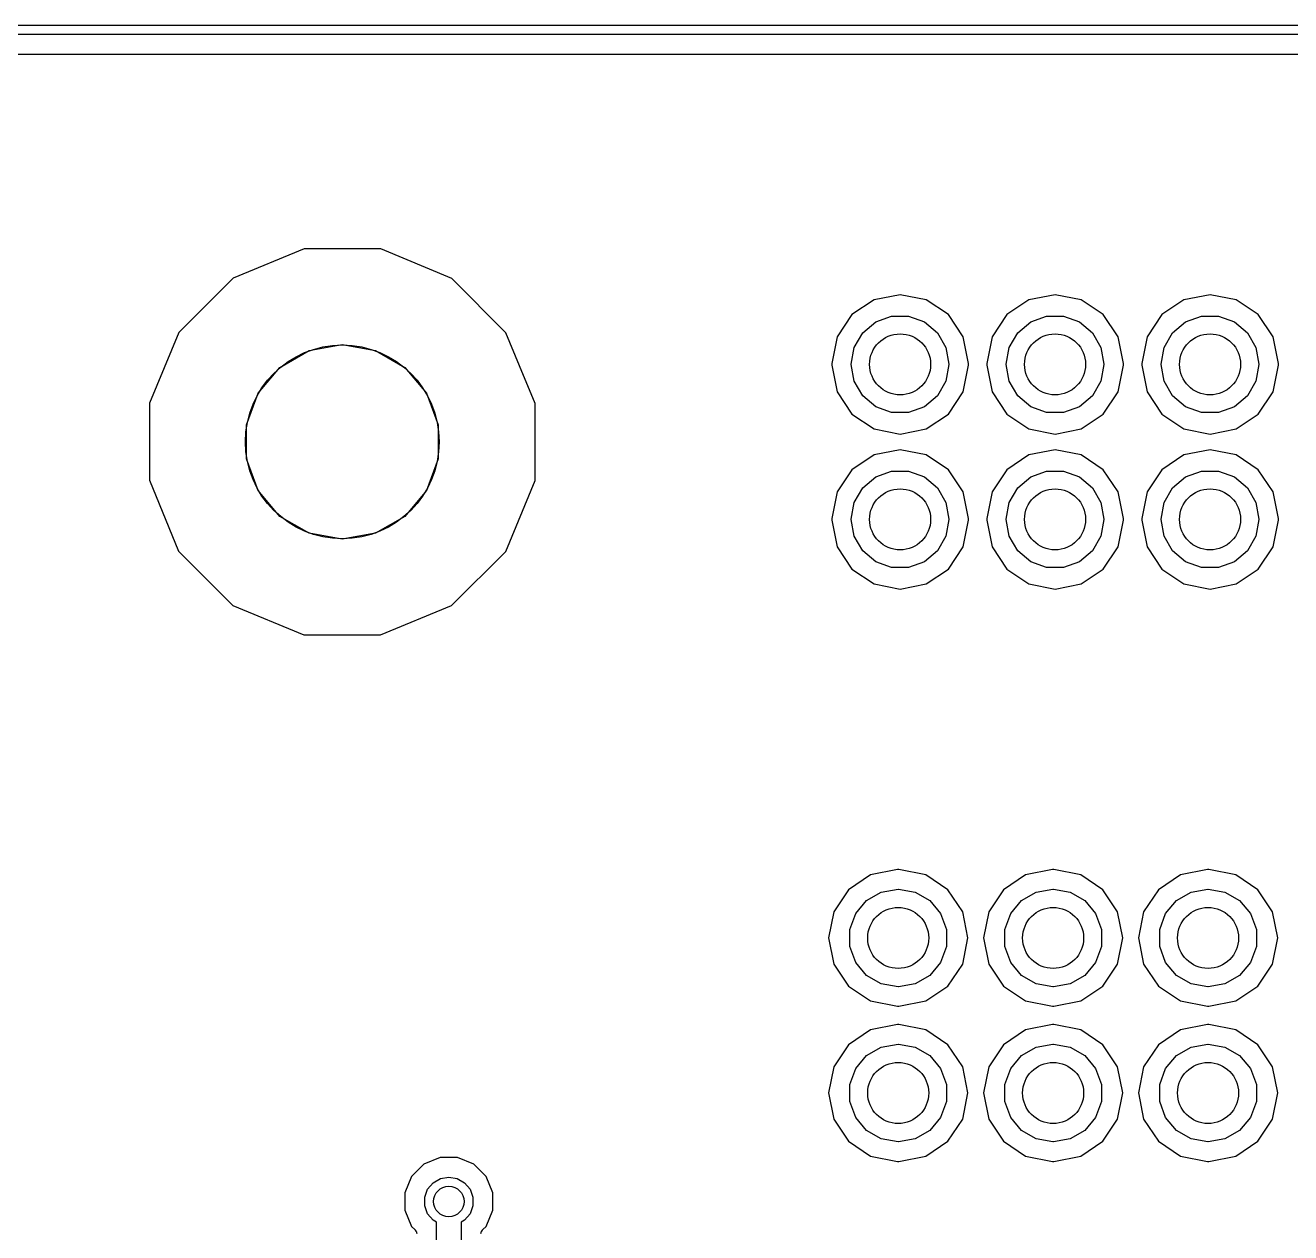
# Model space of a CAD drawing. Extents: x 25 to 125, y -125 to -25.
# Drawn here: x 48.43 to 69.17, y -44.71 to -24.93 of the extents above; entities that cross this region are included whole.
import ezdxf

# ---------------------------------------------------------------- set-up
doc = ezdxf.new("R2010")
doc.units = 0
doc.header["$MEASUREMENT"] = 0
doc.layers.add('BLACK', color=7, linetype='CONTINUOUS')

msp = doc.modelspace()

# ---------------------------------------------------------------- linework, layer by layer
at = {"layer": 'Black'}
for p, q in [((25, -24.925), (125, -24.925)), ((124.925, -25.075), (25.075, -25.075)), ((25.527, -25.4), (124.333, -25.4)), ((52.9995, -28.5872), (51.8368, -29.0676)), ((54.2575, -28.5882), (52.9995, -28.5872)), ((55.4194, -29.0707), (54.2575, -28.5882)), ((51.8368, -29.0676), (50.9464, -29.9564)), ((56.3082, -29.961), (55.4194, -29.0707)), ((62.3421, -29.4231), (61.9795, -29.6654)), ((62.7697, -29.3381), (62.3421, -29.4231)), ((63.1974, -29.4231), (62.7697, -29.3381)), ((63.56, -29.6654), (63.1974, -29.4231)), ((64.8821, -29.4231), (64.5195, -29.6654)), ((65.3097, -29.3381), (64.8821, -29.4231)), ((65.7374, -29.4231), (65.3097, -29.3381)), ((66.0999, -29.6654), (65.7374, -29.4231)), ((67.4221, -29.4231), (67.0596, -29.6654)), ((67.8498, -29.3381), (67.4221, -29.4231)), ((68.2774, -29.4231), (67.8498, -29.3381)), ((68.6399, -29.6654), (68.2774, -29.4231)), ((61.9795, -29.6654), (61.7373, -30.0279)), ((62.1569, -29.9627), (62.3697, -29.7841)), ((62.3697, -29.7841), (62.6308, -29.6891)), ((62.6308, -29.6891), (62.9087, -29.6891)), ((62.9087, -29.6891), (63.1698, -29.7841)), ((63.1698, -29.7841), (63.3826, -29.9627)), ((63.8022, -30.0279), (63.56, -29.6654)), ((64.5195, -29.6654), (64.2773, -30.0279)), ((64.6969, -29.9627), (64.9098, -29.7841)), ((64.9098, -29.7841), (65.1708, -29.6891)), ((65.1708, -29.6891), (65.4487, -29.6891)), ((65.4487, -29.6891), (65.7097, -29.7841)), ((65.7097, -29.7841), (65.9226, -29.9627)), ((66.3422, -30.0279), (66.0999, -29.6654)), ((67.0596, -29.6654), (66.8173, -30.0279)), ((67.2369, -29.9627), (67.4497, -29.7841)), ((67.4497, -29.7841), (67.7108, -29.6891)), ((67.7108, -29.6891), (67.9887, -29.6891)), ((67.9887, -29.6891), (68.2497, -29.7841)), ((68.2497, -29.7841), (68.4626, -29.9627)), ((68.8822, -30.0279), (68.6399, -29.6654)), ((50.9464, -29.9564), (50.464, -31.1182)), ((56.5326, -30.5041), (56.3082, -29.961)), ((61.7373, -30.0279), (61.6497, -30.4681)), ((62.018, -30.2033), (62.1569, -29.9627)), ((63.3826, -29.9627), (63.5215, -30.2033)), ((63.8897, -30.4681), (63.8022, -30.0279)), ((64.2773, -30.0279), (64.1898, -30.4681)), ((64.558, -30.2033), (64.6969, -29.9627)), ((65.9226, -29.9627), (66.0615, -30.2033)), ((66.4297, -30.4681), (66.3422, -30.0279)), ((66.8173, -30.0279), (66.7297, -30.4681)), ((67.098, -30.2033), (67.2369, -29.9627)), ((68.4626, -29.9627), (68.6015, -30.2033)), ((68.9697, -30.4681), (68.8822, -30.0279)), ((52.6014, -30.5293), (53.0807, -30.2525)), ((53.0807, -30.2525), (53.6257, -30.1564)), ((53.6257, -30.1564), (54.1708, -30.2525)), ((54.1708, -30.2525), (54.6501, -30.5293)), ((61.9697, -30.4769), (62.018, -30.2033)), ((63.5215, -30.2033), (63.5697, -30.4769)), ((64.5097, -30.4769), (64.558, -30.2033)), ((66.0615, -30.2033), (66.1097, -30.4769)), ((67.0498, -30.4769), (67.098, -30.2033)), ((68.6015, -30.2033), (68.6497, -30.4769)), ((61.6497, -30.4681), (61.6497, -30.4919)), ((61.9697, -30.4831), (61.9697, -30.4769)), ((62.018, -30.7567), (61.9697, -30.4831)), ((63.5697, -30.4831), (63.5215, -30.7567)), ((63.5697, -30.4769), (63.5697, -30.4831)), ((63.8897, -30.4919), (63.8897, -30.4681)), ((64.1898, -30.4681), (64.1898, -30.4919)), ((64.5097, -30.4831), (64.5097, -30.4769)), ((64.558, -30.7567), (64.5097, -30.4831)), ((66.1097, -30.4831), (66.0615, -30.7567)), ((66.1097, -30.4769), (66.1097, -30.4831)), ((66.4297, -30.4919), (66.4297, -30.4681)), ((66.7297, -30.4681), (66.7297, -30.4919)), ((67.0498, -30.4831), (67.0498, -30.4769)), ((67.098, -30.7567), (67.0498, -30.4831)), ((68.6497, -30.4831), (68.6015, -30.7567)), ((68.6497, -30.4769), (68.6497, -30.4831)), ((68.9697, -30.4919), (68.9697, -30.4681)), ((52.2457, -30.9532), (52.6014, -30.5293)), ((54.6501, -30.5293), (55.0058, -30.9532)), ((56.7886, -31.1237), (56.5326, -30.5041)), ((61.6497, -30.4919), (61.7373, -30.9321)), ((63.8022, -30.9321), (63.8897, -30.4919)), ((64.1898, -30.4919), (64.2773, -30.9321)), ((66.3422, -30.9321), (66.4297, -30.4919)), ((66.7297, -30.4919), (66.8173, -30.9321)), ((68.8822, -30.9321), (68.9697, -30.4919)), ((62.1569, -30.9973), (62.018, -30.7567)), ((63.5215, -30.7567), (63.3826, -30.9973)), ((64.6969, -30.9973), (64.558, -30.7567)), ((66.0615, -30.7567), (65.9226, -30.9973)), ((67.2369, -30.9973), (67.098, -30.7567)), ((68.6015, -30.7567), (68.4626, -30.9973)), ((52.0564, -31.4733), (52.2457, -30.9532)), ((55.0058, -30.9532), (55.1951, -31.4733)), ((61.7373, -30.9321), (61.9795, -31.2946)), ((62.3697, -31.1759), (62.1569, -30.9973)), ((63.3826, -30.9973), (63.1698, -31.1759)), ((63.56, -31.2946), (63.8022, -30.9321)), ((64.2773, -30.9321), (64.5195, -31.2946)), ((64.9098, -31.1759), (64.6969, -30.9973)), ((65.9226, -30.9973), (65.7097, -31.1759)), ((66.0999, -31.2946), (66.3422, -30.9321)), ((66.8173, -30.9321), (67.0596, -31.2946)), ((67.4497, -31.1759), (67.2369, -30.9973)), ((68.4626, -30.9973), (68.2497, -31.1759)), ((68.6399, -31.2946), (68.8822, -30.9321)), ((50.464, -31.1182), (50.4629, -32.3763)), ((56.7875, -32.3818), (56.7886, -31.1237)), ((61.9795, -31.2946), (62.3421, -31.5369)), ((62.6308, -31.2709), (62.3697, -31.1759)), ((62.9087, -31.2709), (62.6308, -31.2709)), ((63.1698, -31.1759), (62.9087, -31.2709)), ((63.1974, -31.5369), (63.56, -31.2946)), ((64.5195, -31.2946), (64.8821, -31.5369)), ((65.1708, -31.2709), (64.9098, -31.1759)), ((65.4487, -31.2709), (65.1708, -31.2709)), ((65.7097, -31.1759), (65.4487, -31.2709)), ((65.7374, -31.5369), (66.0999, -31.2946)), ((67.0596, -31.2946), (67.4221, -31.5369)), ((67.7108, -31.2709), (67.4497, -31.1759)), ((67.9887, -31.2709), (67.7108, -31.2709)), ((68.2497, -31.1759), (67.9887, -31.2709)), ((68.2774, -31.5369), (68.6399, -31.2946)), ((52.0564, -32.0267), (52.0564, -31.4733)), ((55.1951, -31.4733), (55.1951, -32.0267)), ((62.3421, -31.5369), (62.7697, -31.6219)), ((62.7697, -31.6219), (63.1974, -31.5369)), ((64.8821, -31.5369), (65.3097, -31.6219)), ((65.3097, -31.6219), (65.7374, -31.5369)), ((67.4221, -31.5369), (67.8498, -31.6219)), ((67.8498, -31.6219), (68.2774, -31.5369)), ((62.7697, -31.8781), (62.3421, -31.9631)), ((63.1974, -31.9631), (62.7697, -31.8781)), ((65.3097, -31.8781), (64.8821, -31.9631)), ((65.7374, -31.9631), (65.3097, -31.8781)), ((67.8498, -31.8781), (67.4221, -31.9631)), ((68.2774, -31.9631), (67.8498, -31.8781)), ((52.2457, -32.5468), (52.0564, -32.0267)), ((55.1951, -32.0267), (55.0058, -32.5468)), ((62.3421, -31.9631), (61.9795, -32.2054)), ((63.56, -32.2054), (63.1974, -31.9631)), ((64.8821, -31.9631), (64.5195, -32.2054)), ((66.0999, -32.2054), (65.7374, -31.9631)), ((67.4221, -31.9631), (67.0596, -32.2054)), ((68.6399, -32.2054), (68.2774, -31.9631)), ((61.9795, -32.2054), (61.7373, -32.5679)), ((62.1569, -32.5027), (62.3697, -32.3241)), ((62.3697, -32.3241), (62.6308, -32.2291)), ((62.6308, -32.2291), (62.9087, -32.2291)), ((62.9087, -32.2291), (63.1698, -32.3241)), ((63.1698, -32.3241), (63.3826, -32.5027)), ((63.8022, -32.5679), (63.56, -32.2054)), ((64.5195, -32.2054), (64.2773, -32.5679)), ((64.6969, -32.5027), (64.9098, -32.3241)), ((64.9098, -32.3241), (65.1708, -32.2291)), ((65.1708, -32.2291), (65.4487, -32.2291)), ((65.4487, -32.2291), (65.7097, -32.3241)), ((65.7097, -32.3241), (65.9226, -32.5027)), ((66.3422, -32.5679), (66.0999, -32.2054)), ((67.0596, -32.2054), (66.8173, -32.5679)), ((67.2369, -32.5027), (67.4497, -32.3241)), ((67.4497, -32.3241), (67.7108, -32.2291)), ((67.7108, -32.2291), (67.9887, -32.2291)), ((67.9887, -32.2291), (68.2497, -32.3241)), ((68.2497, -32.3241), (68.4626, -32.5027)), ((68.8822, -32.5679), (68.6399, -32.2054)), ((50.4629, -32.3763), (50.9433, -33.539)), ((52.6014, -32.9707), (52.2457, -32.5468)), ((55.0058, -32.5468), (54.6501, -32.9707)), ((56.3051, -33.5436), (56.7875, -32.3818)), ((62.018, -32.7433), (62.1569, -32.5027)), ((63.3826, -32.5027), (63.5215, -32.7433)), ((64.558, -32.7433), (64.6969, -32.5027)), ((65.9226, -32.5027), (66.0615, -32.7433)), ((67.098, -32.7433), (67.2369, -32.5027)), ((68.4626, -32.5027), (68.6015, -32.7433)), ((61.7373, -32.5679), (61.6497, -33.0081)), ((61.9697, -33.0169), (62.018, -32.7433)), ((63.5215, -32.7433), (63.5697, -33.0169)), ((63.8897, -33.0081), (63.8022, -32.5679)), ((64.2773, -32.5679), (64.1898, -33.0081)), ((64.5097, -33.0169), (64.558, -32.7433)), ((66.0615, -32.7433), (66.1097, -33.0169)), ((66.4297, -33.0081), (66.3422, -32.5679)), ((66.8173, -32.5679), (66.7297, -33.0081)), ((67.0498, -33.0169), (67.098, -32.7433)), ((68.6015, -32.7433), (68.6497, -33.0169)), ((68.9697, -33.0081), (68.8822, -32.5679)), ((53.0807, -33.2475), (52.6014, -32.9707)), ((54.6501, -32.9707), (54.1708, -33.2475)), ((61.6497, -33.0081), (61.6497, -33.0319)), ((61.6497, -33.0319), (61.7373, -33.4721)), ((61.9697, -33.0231), (61.9697, -33.0169)), ((62.018, -33.2967), (61.9697, -33.0231)), ((63.5697, -33.0231), (63.5215, -33.2967)), ((63.5697, -33.0169), (63.5697, -33.0231)), ((63.8022, -33.4721), (63.8897, -33.0319)), ((63.8897, -33.0319), (63.8897, -33.0081)), ((64.1898, -33.0081), (64.1898, -33.0319)), ((64.1898, -33.0319), (64.2773, -33.4721)), ((64.5097, -33.0231), (64.5097, -33.0169)), ((64.558, -33.2967), (64.5097, -33.0231)), ((66.1097, -33.0231), (66.0615, -33.2967)), ((66.1097, -33.0169), (66.1097, -33.0231)), ((66.3422, -33.4721), (66.4297, -33.0319)), ((66.4297, -33.0319), (66.4297, -33.0081)), ((66.7297, -33.0081), (66.7297, -33.0319)), ((66.7297, -33.0319), (66.8173, -33.4721)), ((67.0498, -33.0231), (67.0498, -33.0169)), ((67.098, -33.2967), (67.0498, -33.0231)), ((68.6497, -33.0231), (68.6015, -33.2967)), ((68.6497, -33.0169), (68.6497, -33.0231)), ((68.8822, -33.4721), (68.9697, -33.0319)), ((68.9697, -33.0319), (68.9697, -33.0081)), ((53.6257, -33.3436), (53.0807, -33.2475)), ((54.1708, -33.2475), (53.6257, -33.3436)), ((62.1569, -33.5373), (62.018, -33.2967)), ((63.5215, -33.2967), (63.3826, -33.5373)), ((64.6969, -33.5373), (64.558, -33.2967)), ((66.0615, -33.2967), (65.9226, -33.5373)), ((67.2369, -33.5373), (67.098, -33.2967)), ((68.6015, -33.2967), (68.4626, -33.5373)), ((50.9433, -33.539), (51.8321, -34.4293)), ((55.4147, -34.4324), (56.3051, -33.5436)), ((61.7373, -33.4721), (61.9795, -33.8346)), ((62.3697, -33.7159), (62.1569, -33.5373)), ((63.3826, -33.5373), (63.1698, -33.7159)), ((63.56, -33.8346), (63.8022, -33.4721)), ((64.2773, -33.4721), (64.5195, -33.8346)), ((64.9098, -33.7159), (64.6969, -33.5373)), ((65.9226, -33.5373), (65.7097, -33.7159)), ((66.0999, -33.8346), (66.3422, -33.4721)), ((66.8173, -33.4721), (67.0596, -33.8346)), ((67.4497, -33.7159), (67.2369, -33.5373)), ((68.4626, -33.5373), (68.2497, -33.7159)), ((68.6399, -33.8346), (68.8822, -33.4721)), ((62.6308, -33.8109), (62.3697, -33.7159)), ((63.1698, -33.7159), (62.9087, -33.8109)), ((65.1708, -33.8109), (64.9098, -33.7159)), ((65.7097, -33.7159), (65.4487, -33.8109)), ((67.7108, -33.8109), (67.4497, -33.7159)), ((68.2497, -33.7159), (67.9887, -33.8109)), ((61.9795, -33.8346), (62.3421, -34.0769)), ((62.9087, -33.8109), (62.6308, -33.8109)), ((63.1974, -34.0769), (63.56, -33.8346)), ((64.5195, -33.8346), (64.8821, -34.0769)), ((65.4487, -33.8109), (65.1708, -33.8109)), ((65.7374, -34.0769), (66.0999, -33.8346)), ((67.0596, -33.8346), (67.4221, -34.0769)), ((67.9887, -33.8109), (67.7108, -33.8109)), ((68.2774, -34.0769), (68.6399, -33.8346)), ((62.3421, -34.0769), (62.7697, -34.1619)), ((62.7697, -34.1619), (63.1974, -34.0769)), ((64.8821, -34.0769), (65.3097, -34.1619)), ((65.3097, -34.1619), (65.7374, -34.0769)), ((67.4221, -34.0769), (67.8498, -34.1619)), ((67.8498, -34.1619), (68.2774, -34.0769)), ((51.8321, -34.4293), (52.994, -34.9117)), ((54.252, -34.9128), (55.4147, -34.4324)), ((52.994, -34.9117), (54.252, -34.9128)), ((62.7261, -38.758), (62.2859, -38.8456)), ((62.7499, -38.758), (62.7261, -38.758)), ((63.1901, -38.8456), (62.7499, -38.758)), ((65.2661, -38.758), (64.8259, -38.8456)), ((65.2899, -38.758), (65.2661, -38.758)), ((65.7301, -38.8456), (65.2899, -38.758)), ((67.8061, -38.758), (67.3659, -38.8456)), ((67.8299, -38.758), (67.8061, -38.758)), ((68.2701, -38.8456), (67.8299, -38.758)), ((62.2859, -38.8456), (61.9234, -39.0878)), ((63.5526, -39.0878), (63.1901, -38.8456)), ((64.8259, -38.8456), (64.4634, -39.0878)), ((66.0926, -39.0878), (65.7301, -38.8456)), ((67.3659, -38.8456), (67.0034, -39.0878)), ((68.6326, -39.0878), (68.2701, -38.8456)), ((61.9234, -39.0878), (61.6811, -39.4503)), ((62.2207, -39.2652), (62.4613, -39.1262)), ((62.4613, -39.1262), (62.7349, -39.078)), ((62.7349, -39.078), (62.7411, -39.078)), ((62.7411, -39.078), (63.0147, -39.1262)), ((63.0147, -39.1262), (63.2553, -39.2652)), ((63.7949, -39.4503), (63.5526, -39.0878)), ((64.4634, -39.0878), (64.2211, -39.4503)), ((64.7607, -39.2652), (65.0013, -39.1262)), ((65.0013, -39.1262), (65.2749, -39.078)), ((65.2749, -39.078), (65.2811, -39.078)), ((65.2811, -39.078), (65.5547, -39.1262)), ((65.5547, -39.1262), (65.7953, -39.2652)), ((66.3349, -39.4503), (66.0926, -39.0878)), ((67.0034, -39.0878), (66.7611, -39.4503)), ((67.3007, -39.2652), (67.5413, -39.1262)), ((67.5413, -39.1262), (67.8149, -39.078)), ((67.8149, -39.078), (67.8211, -39.078)), ((67.8211, -39.078), (68.0947, -39.1262)), ((68.0947, -39.1262), (68.3353, -39.2652)), ((68.8749, -39.4503), (68.6326, -39.0878)), ((62.0421, -39.478), (62.2207, -39.2652)), ((63.2553, -39.2652), (63.4339, -39.478)), ((64.5821, -39.478), (64.7607, -39.2652)), ((65.7953, -39.2652), (65.9739, -39.478)), ((67.1221, -39.478), (67.3007, -39.2652)), ((68.3353, -39.2652), (68.5139, -39.478)), ((61.6811, -39.4503), (61.5961, -39.878)), ((61.9471, -39.7391), (62.0421, -39.478)), ((63.4339, -39.478), (63.5289, -39.7391)), ((63.8799, -39.878), (63.7949, -39.4503)), ((64.2211, -39.4503), (64.1361, -39.878)), ((64.4871, -39.7391), (64.5821, -39.478)), ((65.9739, -39.478), (66.0689, -39.7391)), ((66.4199, -39.878), (66.3349, -39.4503)), ((66.7611, -39.4503), (66.6761, -39.878)), ((67.0271, -39.7391), (67.1221, -39.478)), ((68.5139, -39.478), (68.6089, -39.7391)), ((68.9599, -39.878), (68.8749, -39.4503)), ((61.9471, -40.0169), (61.9471, -39.7391)), ((63.5289, -39.7391), (63.5289, -40.0169)), ((64.4871, -40.0169), (64.4871, -39.7391)), ((66.0689, -39.7391), (66.0689, -40.0169)), ((67.0271, -40.0169), (67.0271, -39.7391)), ((68.6089, -39.7391), (68.6089, -40.0169)), ((61.5961, -39.878), (61.6811, -40.3057)), ((62.0421, -40.278), (61.9471, -40.0169)), ((63.5289, -40.0169), (63.4339, -40.278)), ((63.7949, -40.3057), (63.8799, -39.878)), ((64.1361, -39.878), (64.2211, -40.3057)), ((64.5821, -40.278), (64.4871, -40.0169)), ((66.0689, -40.0169), (65.9739, -40.278)), ((66.3349, -40.3057), (66.4199, -39.878)), ((66.6761, -39.878), (66.7611, -40.3057)), ((67.1221, -40.278), (67.0271, -40.0169)), ((68.6089, -40.0169), (68.5139, -40.278)), ((68.8749, -40.3057), (68.9599, -39.878)), ((61.6811, -40.3057), (61.9234, -40.6682)), ((62.2207, -40.4908), (62.0421, -40.278)), ((63.4339, -40.278), (63.2553, -40.4908)), ((63.5526, -40.6682), (63.7949, -40.3057)), ((64.2211, -40.3057), (64.4634, -40.6682)), ((64.7607, -40.4908), (64.5821, -40.278)), ((65.9739, -40.278), (65.7953, -40.4908)), ((66.0926, -40.6682), (66.3349, -40.3057)), ((66.7611, -40.3057), (67.0034, -40.6682)), ((67.3007, -40.4908), (67.1221, -40.278)), ((68.5139, -40.278), (68.3353, -40.4908)), ((68.6326, -40.6682), (68.8749, -40.3057)), ((62.4613, -40.6298), (62.2207, -40.4908)), ((62.7349, -40.678), (62.4613, -40.6298)), ((63.0147, -40.6298), (62.7411, -40.678)), ((63.2553, -40.4908), (63.0147, -40.6298)), ((65.0013, -40.6298), (64.7607, -40.4908)), ((65.2749, -40.678), (65.0013, -40.6298)), ((65.5547, -40.6298), (65.2811, -40.678)), ((65.7953, -40.4908), (65.5547, -40.6298)), ((67.5413, -40.6298), (67.3007, -40.4908)), ((67.8149, -40.678), (67.5413, -40.6298)), ((68.0947, -40.6298), (67.8211, -40.678)), ((68.3353, -40.4908), (68.0947, -40.6298)), ((61.9234, -40.6682), (62.2859, -40.9104)), ((62.7411, -40.678), (62.7349, -40.678)), ((63.1901, -40.9104), (63.5526, -40.6682)), ((64.4634, -40.6682), (64.8259, -40.9104)), ((65.2811, -40.678), (65.2749, -40.678)), ((65.7301, -40.9104), (66.0926, -40.6682)), ((67.0034, -40.6682), (67.3659, -40.9104)), ((67.8211, -40.678), (67.8149, -40.678)), ((68.2701, -40.9104), (68.6326, -40.6682)), ((62.2859, -40.9104), (62.7261, -40.998)), ((62.7261, -40.998), (62.7499, -40.998)), ((62.7499, -40.998), (63.1901, -40.9104)), ((64.8259, -40.9104), (65.2661, -40.998)), ((65.2661, -40.998), (65.2899, -40.998)), ((65.2899, -40.998), (65.7301, -40.9104)), ((67.3659, -40.9104), (67.8061, -40.998)), ((67.8061, -40.998), (67.8299, -40.998)), ((67.8299, -40.998), (68.2701, -40.9104)), ((62.2859, -41.3856), (61.9234, -41.6278)), ((62.7261, -41.298), (62.2859, -41.3856)), ((62.7499, -41.298), (62.7261, -41.298)), ((63.1901, -41.3856), (62.7499, -41.298)), ((63.5526, -41.6278), (63.1901, -41.3856)), ((64.8259, -41.3856), (64.4634, -41.6278)), ((65.2661, -41.298), (64.8259, -41.3856)), ((65.2899, -41.298), (65.2661, -41.298)), ((65.7301, -41.3856), (65.2899, -41.298)), ((66.0926, -41.6278), (65.7301, -41.3856)), ((67.3659, -41.3856), (67.0034, -41.6278)), ((67.8061, -41.298), (67.3659, -41.3856)), ((67.8299, -41.298), (67.8061, -41.298)), ((68.2701, -41.3856), (67.8299, -41.298)), ((68.6326, -41.6278), (68.2701, -41.3856)), ((61.9234, -41.6278), (61.6811, -41.9903)), ((62.2207, -41.8052), (62.4613, -41.6662)), ((62.4613, -41.6662), (62.7349, -41.618)), ((62.7349, -41.618), (62.7411, -41.618)), ((62.7411, -41.618), (63.0147, -41.6662)), ((63.0147, -41.6662), (63.2553, -41.8052)), ((63.7949, -41.9903), (63.5526, -41.6278)), ((64.4634, -41.6278), (64.2211, -41.9903)), ((64.7607, -41.8052), (65.0013, -41.6662)), ((65.0013, -41.6662), (65.2749, -41.618)), ((65.2749, -41.618), (65.2811, -41.618)), ((65.2811, -41.618), (65.5547, -41.6662)), ((65.5547, -41.6662), (65.7953, -41.8052)), ((66.3349, -41.9903), (66.0926, -41.6278)), ((67.0034, -41.6278), (66.7611, -41.9903)), ((67.3007, -41.8052), (67.5413, -41.6662)), ((67.5413, -41.6662), (67.8149, -41.618)), ((67.8149, -41.618), (67.8211, -41.618)), ((67.8211, -41.618), (68.0947, -41.6662)), ((68.0947, -41.6662), (68.3353, -41.8052)), ((68.8749, -41.9903), (68.6326, -41.6278)), ((62.0421, -42.018), (62.2207, -41.8052)), ((63.2553, -41.8052), (63.4339, -42.018)), ((64.5821, -42.018), (64.7607, -41.8052)), ((65.7953, -41.8052), (65.9739, -42.018)), ((67.1221, -42.018), (67.3007, -41.8052)), ((68.3353, -41.8052), (68.5139, -42.018)), ((61.6811, -41.9903), (61.5961, -42.418)), ((61.9471, -42.2791), (62.0421, -42.018)), ((63.4339, -42.018), (63.5289, -42.2791)), ((63.8799, -42.418), (63.7949, -41.9903)), ((64.2211, -41.9903), (64.1361, -42.418)), ((64.4871, -42.2791), (64.5821, -42.018)), ((65.9739, -42.018), (66.0689, -42.2791)), ((66.4199, -42.418), (66.3349, -41.9903)), ((66.7611, -41.9903), (66.6761, -42.418)), ((67.0271, -42.2791), (67.1221, -42.018)), ((68.5139, -42.018), (68.6089, -42.2791)), ((68.9599, -42.418), (68.8749, -41.9903)), ((61.9471, -42.5569), (61.9471, -42.2791)), ((63.5289, -42.2791), (63.5289, -42.5569)), ((64.4871, -42.5569), (64.4871, -42.2791)), ((66.0689, -42.2791), (66.0689, -42.5569)), ((67.0271, -42.5569), (67.0271, -42.2791)), ((68.6089, -42.2791), (68.6089, -42.5569)), ((61.5961, -42.418), (61.6811, -42.8457)), ((63.7949, -42.8457), (63.8799, -42.418)), ((64.1361, -42.418), (64.2211, -42.8457)), ((66.3349, -42.8457), (66.4199, -42.418)), ((66.6761, -42.418), (66.7611, -42.8457)), ((68.8749, -42.8457), (68.9599, -42.418)), ((62.0421, -42.818), (61.9471, -42.5569)), ((63.5289, -42.5569), (63.4339, -42.818)), ((64.5821, -42.818), (64.4871, -42.5569)), ((66.0689, -42.5569), (65.9739, -42.818)), ((67.1221, -42.818), (67.0271, -42.5569)), ((68.6089, -42.5569), (68.5139, -42.818)), ((61.6811, -42.8457), (61.9234, -43.2082)), ((62.2207, -43.0308), (62.0421, -42.818)), ((63.4339, -42.818), (63.2553, -43.0308)), ((63.5526, -43.2082), (63.7949, -42.8457)), ((64.2211, -42.8457), (64.4634, -43.2082)), ((64.7607, -43.0308), (64.5821, -42.818)), ((65.9739, -42.818), (65.7953, -43.0308)), ((66.0926, -43.2082), (66.3349, -42.8457)), ((66.7611, -42.8457), (67.0034, -43.2082)), ((67.3007, -43.0308), (67.1221, -42.818)), ((68.5139, -42.818), (68.3353, -43.0308)), ((68.6326, -43.2082), (68.8749, -42.8457)), ((62.4613, -43.1698), (62.2207, -43.0308)), ((63.2553, -43.0308), (63.0147, -43.1698)), ((65.0013, -43.1698), (64.7607, -43.0308)), ((65.7953, -43.0308), (65.5547, -43.1698)), ((67.5413, -43.1698), (67.3007, -43.0308)), ((68.3353, -43.0308), (68.0947, -43.1698)), ((61.9234, -43.2082), (62.2859, -43.4504)), ((62.7349, -43.218), (62.4613, -43.1698)), ((62.7411, -43.218), (62.7349, -43.218)), ((63.0147, -43.1698), (62.7411, -43.218)), ((63.1901, -43.4504), (63.5526, -43.2082)), ((64.4634, -43.2082), (64.8259, -43.4504)), ((65.2749, -43.218), (65.0013, -43.1698)), ((65.2811, -43.218), (65.2749, -43.218)), ((65.5547, -43.1698), (65.2811, -43.218)), ((65.7301, -43.4504), (66.0926, -43.2082)), ((67.0034, -43.2082), (67.3659, -43.4504)), ((67.8149, -43.218), (67.5413, -43.1698)), ((67.8211, -43.218), (67.8149, -43.218)), ((68.0947, -43.1698), (67.8211, -43.218)), ((68.2701, -43.4504), (68.6326, -43.2082)), ((55.2294, -43.4759), (54.9647, -43.5853)), ((55.5158, -43.4761), (55.2294, -43.4759)), ((55.7804, -43.586), (55.5158, -43.4761)), ((62.2859, -43.4504), (62.7261, -43.538)), ((62.7261, -43.538), (62.7499, -43.538)), ((62.7499, -43.538), (63.1901, -43.4504)), ((64.8259, -43.4504), (65.2661, -43.538)), ((65.2661, -43.538), (65.2899, -43.538)), ((65.2899, -43.538), (65.7301, -43.4504)), ((67.3659, -43.4504), (67.8061, -43.538)), ((67.8061, -43.538), (67.8299, -43.538)), ((67.8299, -43.538), (68.2701, -43.4504)), ((54.9647, -43.5853), (54.762, -43.7876)), ((55.9827, -43.7887), (55.7804, -43.586)), ((54.762, -43.7876), (54.6521, -44.0522)), ((55.0243, -43.9952), (55.1139, -43.8884)), ((55.1139, -43.8884), (55.2347, -43.8187)), ((55.2347, -43.8187), (55.372, -43.7945)), ((55.372, -43.7945), (55.5093, -43.8187)), ((55.5093, -43.8187), (55.6301, -43.8884)), ((55.6301, -43.8884), (55.7197, -43.9952)), ((56.0921, -44.0534), (55.9827, -43.7887)), ((54.6521, -44.0522), (54.6519, -44.3386)), ((54.9766, -44.1263), (55.0243, -43.9952)), ((54.9766, -44.2657), (54.9766, -44.1263)), ((55.7197, -43.9952), (55.7674, -44.1263)), ((55.7674, -44.1263), (55.7674, -44.2657)), ((56.0919, -44.3398), (56.0921, -44.0534)), ((54.6519, -44.3386), (54.7613, -44.6033)), ((55.0243, -44.3968), (54.9766, -44.2657)), ((55.7674, -44.2657), (55.7197, -44.3968)), ((55.982, -44.6044), (56.0919, -44.3398)), ((55.1139, -44.5036), (55.0243, -44.3968)), ((55.172, -44.5371), (55.1139, -44.5036)), ((55.172, -80.7643), (55.172, -44.5371)), ((55.6301, -44.5036), (55.572, -44.5371)), ((55.572, -44.5371), (55.572, -80.9275)), ((55.7197, -44.3968), (55.6301, -44.5036)), ((54.7613, -44.6033), (54.8149, -44.657)), ((54.8149, -44.657), (54.818, -44.6616)), ((54.818, -44.6616), (54.8223, -44.6651)), ((54.8223, -44.6651), (54.8306, -44.6795)), ((54.8306, -44.6795), (54.8401, -44.6932)), ((54.8401, -44.6932), (54.8416, -44.6985)), ((54.8416, -44.6985), (54.8443, -44.7033)), ((54.8443, -44.7033), (54.8472, -44.7197)), ((55.8968, -44.7198), (55.8997, -44.7035)), ((55.8997, -44.7035), (55.9025, -44.6986)), ((55.9025, -44.6986), (55.9039, -44.6932)), ((55.9039, -44.6932), (55.9134, -44.6796)), ((55.9134, -44.6796), (55.9217, -44.6653)), ((55.9217, -44.6653), (55.926, -44.6617)), ((55.926, -44.6617), (55.9293, -44.657)), ((55.9293, -44.657), (55.982, -44.6044))]:
    msp.add_line(p, q, dxfattribs=at)
for centre, radius in [((62.7697, -30.48), 0.5), ((62.7697, -30.48), 0.5), ((65.3097, -30.48), 0.5), ((65.3097, -30.48), 0.5), ((67.8498, -30.48), 0.5), ((67.8498, -30.48), 0.5), ((53.6257, -31.75), 1.5875), ((53.6257, -31.75), 1.5875), ((62.7697, -33.02), 0.5), ((62.7697, -33.02), 0.5), ((65.3097, -33.02), 0.5), ((65.3097, -33.02), 0.5), ((67.8498, -33.02), 0.5), ((67.8498, -33.02), 0.5), ((62.738, -39.878), 0.5), ((62.738, -39.878), 0.5), ((65.278, -39.878), 0.5), ((65.278, -39.878), 0.5), ((67.818, -39.878), 0.5), ((67.818, -39.878), 0.5), ((62.738, -42.418), 0.5), ((62.738, -42.418), 0.5), ((65.278, -42.418), 0.5), ((65.278, -42.418), 0.5), ((67.818, -42.418), 0.5), ((67.818, -42.418), 0.5), ((55.372, -44.196), 0.25)]:
    msp.add_circle(centre, radius, dxfattribs=at)

doc.saveas('drawing.dxf')
